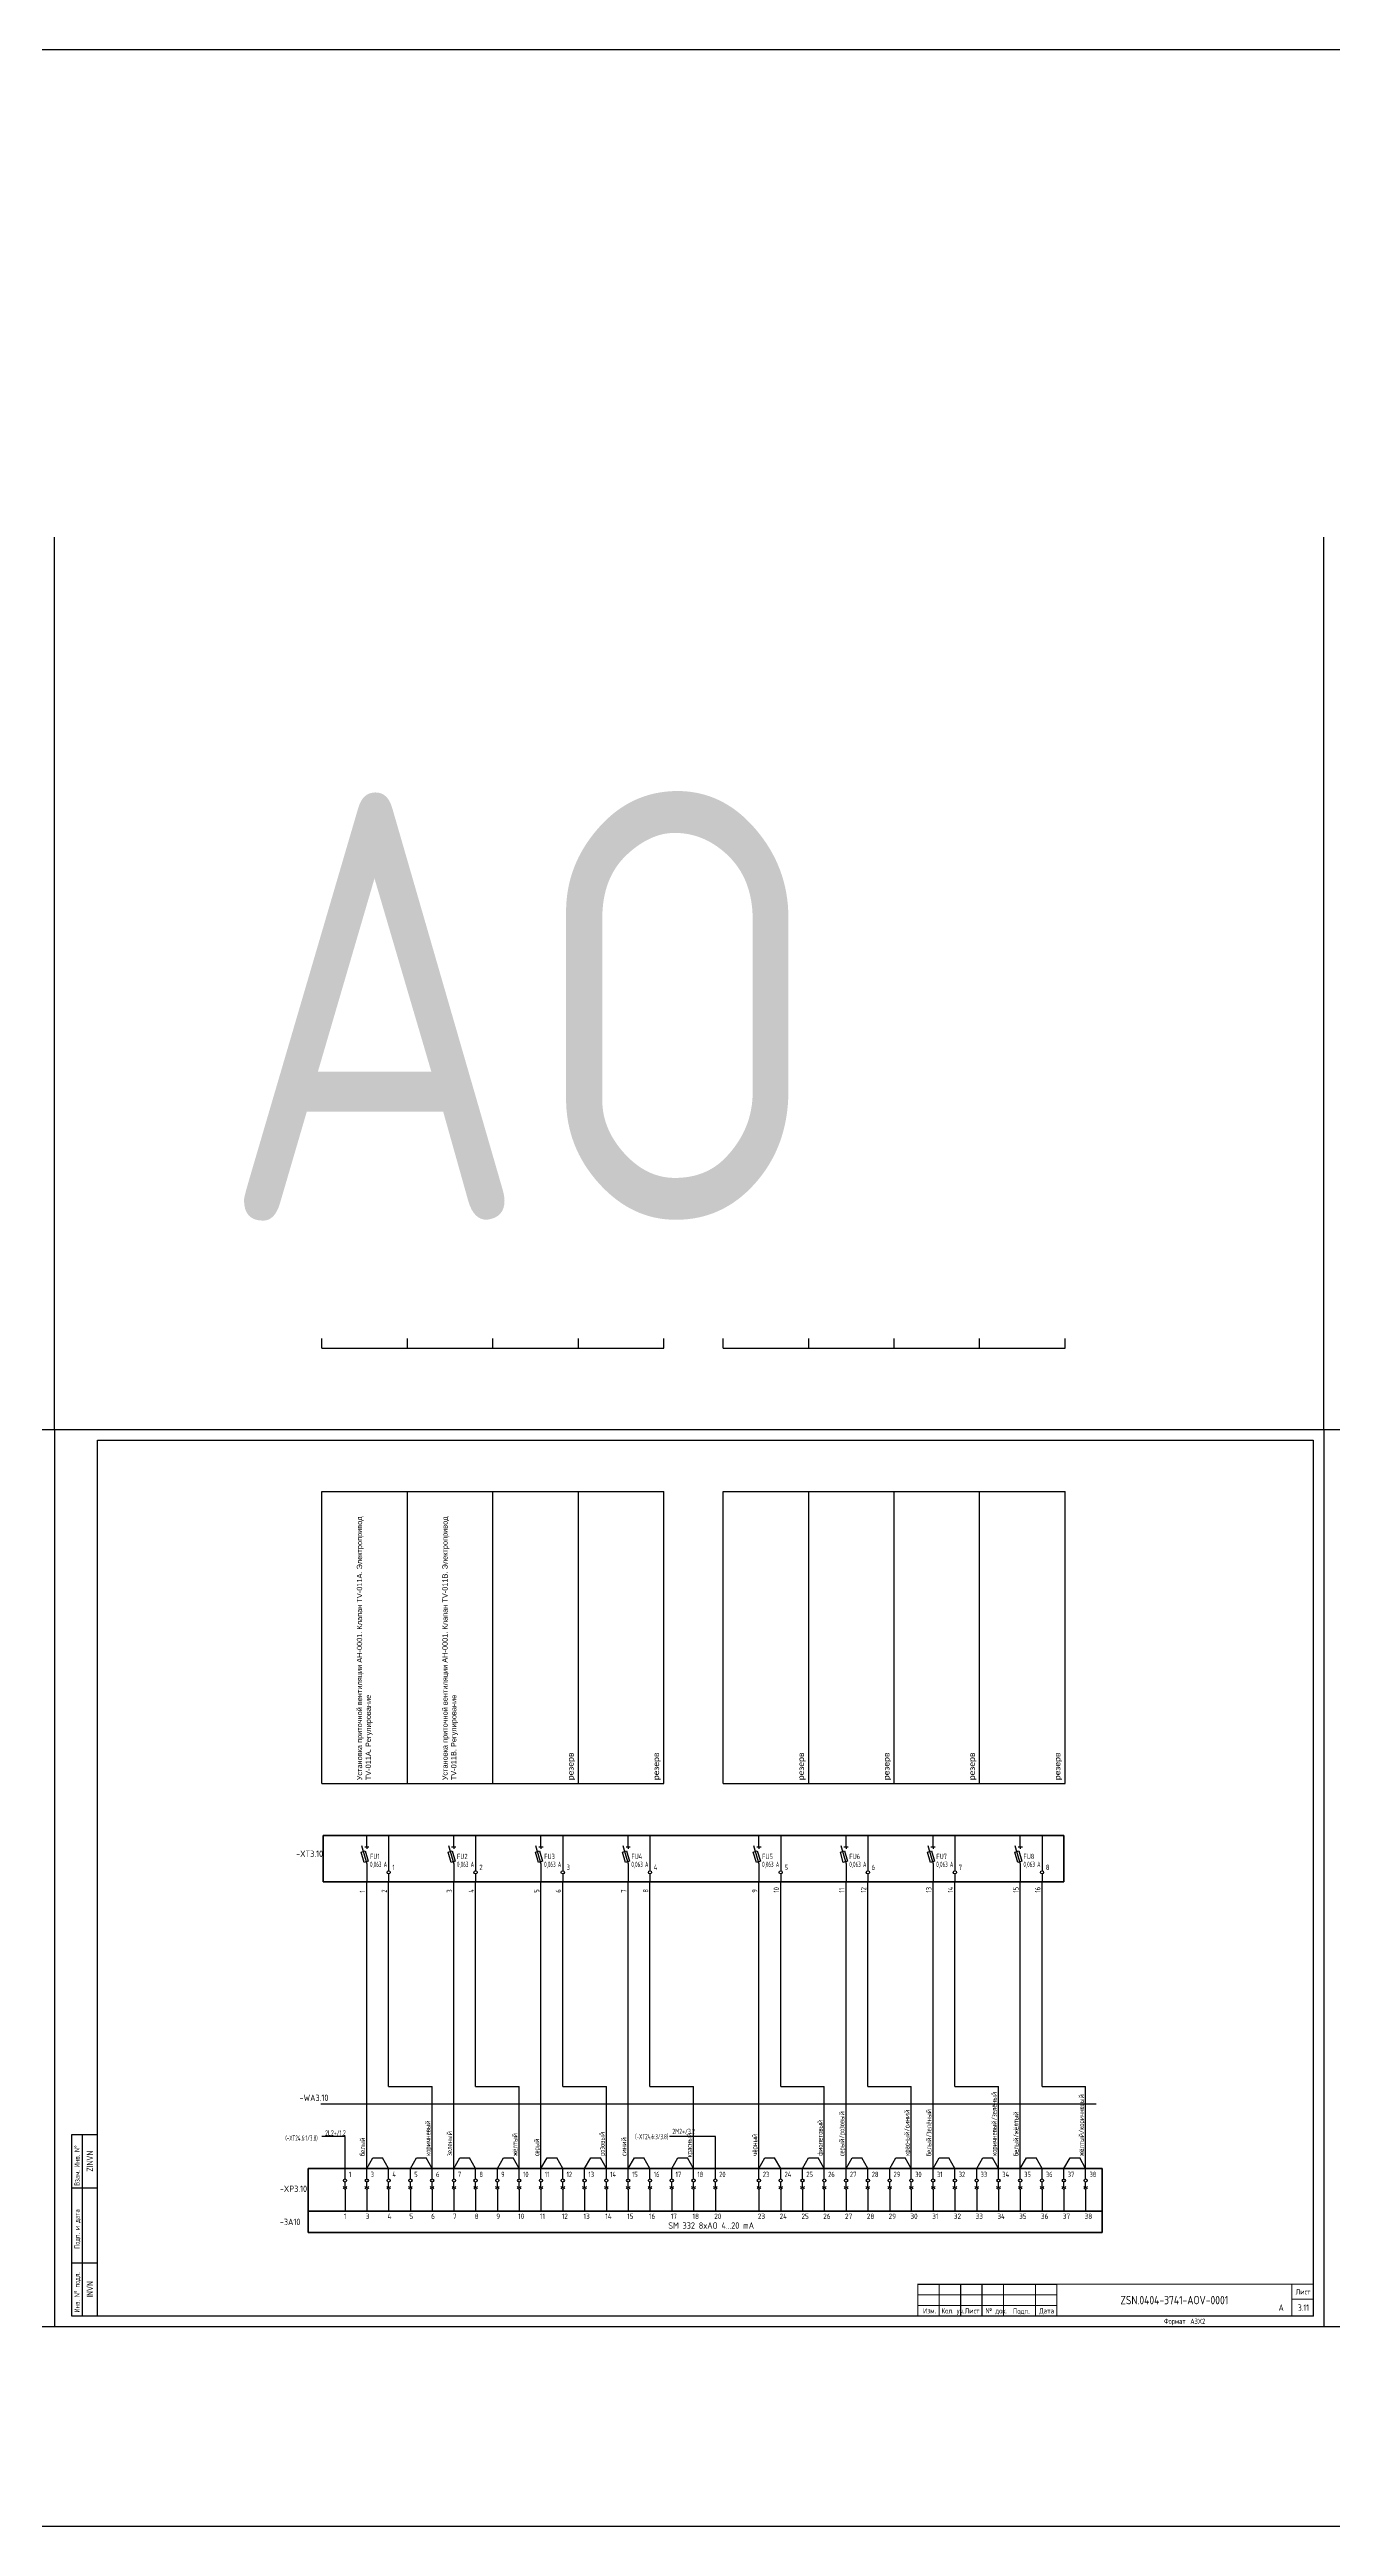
# Model space of a CAD drawing. Header units: millimetres. Extents: x 1235 to 19908, y 833 to 4314.
# Drawn here: x 7224 to 7824, y 1373 to 2532 of the extents above; entities that cross this region are included whole.
import ezdxf
from ezdxf.enums import TextEntityAlignment as Align

# ---------------------------------------------------------------- set-up
doc = ezdxf.new("R2010")
doc.units = ezdxf.units.MM
doc.layers.add('EPLAN108', color=5, linetype='Continuous', lineweight=30)
for name, color, linetype in [('КИА_МАРКИРОВКА', 2, 'Continuous'), ('КИА_НАКЛЕЙКИ', 1, 'Continuous'), ('КИА_РАМКИ-ШТАМПЫ', 7, 'Continuous'), ('ФОРМАТ', 7, 'Continuous')]:
    doc.layers.add(name, color=color, linetype=linetype)
doc.styles.add('GOST-A 3-1', font='', dxfattribs={"height": 3})
doc.styles.add('GOSTA-2.5-1', font='', dxfattribs={"width": 0.9, "height": 2.5})
doc.styles.add('ROMAND0-100', font='romand.shx')
doc.styles.add('ROMANS0-60', font='romans.shx', dxfattribs={"width": 0.6})
doc.styles.add('ROMANS0-70', font='romans.shx', dxfattribs={"width": 0.7})
doc.styles.get("Standard").update_dxf_attribs({"font": 'arial.ttf'})
doc.styles.get('GOST-A 3-1').set_extended_font_data('GOST type A')
doc.styles.get('GOSTA-2.5-1').set_extended_font_data('GOST Type AU')

# ---------------------------------------------------------------- blocks, each defined once
blk = doc.blocks.new('frm6')
at = {"layer": 'ФОРМАТ'}
blk.add_line((-185, 15), (-120, 15), dxfattribs=at)
at = {"layer": 'ФОРМАТ', "const_width": 0.5}
blk.add_lwpolyline([(-185, 15), (-185, 0), (0, 0), (0, 15)], close=True, dxfattribs=at)
for points in [[(-175, 15), (-175, 0)], [(-165, 15), (-165, 0)], [(-155, 15), (-155, 0)], [(-145, 15), (-145, 0)], [(-130, 15), (-130, 0)], [(-120, 15), (-120, 0)], [(-10, 15), (-10, 0)], [(-185, 10), (-120, 10)], [(-185, 5), (-120, 5)], [(-10, 8), (0, 8)]]:
    blk.add_lwpolyline(points, dxfattribs=at)
at = {"layer": 'ФОРМАТ', "style": 'GOSTA-2.5-1', "width": 0.95}
for s, p in [('Лист', (-8.2, 9.4)), ('Изм.', (-182.6, 0.5)), ('Кол. уч.', (-174, 0.5)), ('Лист', (-163.1, 0.5)), ('№ док.', (-153.4, 0.5)), ('Подп.', (-140.5, 0.4)), ('Дата', (-128.2, 0.5))]:
    blk.add_text(s, height=2.5, dxfattribs=at).set_placement(p, align=Align.BOTTOM_LEFT)
at = {"layer": 'ФОРМАТ', "flags": 8}
for tag, style, width, p in [('R2', 'ROMANS0-70', 0.7, (-184.4, 10)), ('QTY2', 'ROMANS0-70', 0.65, (-174.3, 10.3)), ('SH2', 'ROMANS0-70', 0.7, (-164.3, 10)), ('ND2', 'ROMANS0-60', 0.6, (-154.3, 10)), ('SIGN2', 'ROMANS0-70', 0.7, (-144.3, 10)), ('DATE2', 'ROMANS0-70', 0.43, (-129.4, 10)), ('R1', 'ROMANS0-70', 0.7, (-184.4, 5)), ('QTY1', 'ROMANS0-70', 0.65, (-174.3, 5.3)), ('SH1', 'ROMANS0-70', 0.7, (-164.3, 5)), ('ND1', 'ROMANS0-60', 0.6, (-154.3, 5)), ('SIGN1', 'ROMANS0-70', 0.7, (-144.3, 5)), ('DATE1', 'ROMANS0-70', 0.43, (-129.4, 5))]:
    blk.add_attdef(tag, text='', height=3, dxfattribs=dict(at, style=style, width=width)).set_placement(p, align=Align.BOTTOM_LEFT)
at = {"layer": 'ФОРМАТ', "style": 'ROMANS0-70', "width": 0.7, "flags": 8}
blk.add_attdef('SH', text='', height=3, dxfattribs=at).set_placement((-5.2, 3.8), align=Align.MIDDLE_CENTER)
blk = doc.blocks.new('*T52')
at = {"linetype": 'ByBlock', "lineweight": -2, "transparency": 16777216}
for p, q in [((0, 0), (0, 136.7)), ((0, 136.7), (80, 136.7)), ((40, 0), (40, 136.7)), ((80, 0), (80, 136.7)), ((0, 0), (160, 0)), ((187.8, 0), (347.8, 0))]:
    blk.add_line(p, q, dxfattribs=at)
at = {"color": 0, "linetype": 'ByBlock', "lineweight": -2, "transparency": 16777216}
for p, q in [((80, 136.7), (160, 136.7)), ((120, 0), (120, 136.7)), ((160, 0), (160, 136.7)), ((187.8, 0), (187.8, 136.7)), ((187.8, 136.7), (347.8, 136.7)), ((227.8, 0), (227.8, 136.7)), ((267.8, 0), (267.8, 136.7)), ((307.8, 0), (307.8, 136.7)), ((347.8, 0), (347.8, 136.7))]:
    blk.add_line(p, q, dxfattribs=at)
at = {"color": 0, "transparency": 16777216, "width": 133.705, "rotation": 90}
for s, insert, char_height, attachment_point in [('{\\fArial|b0|i0|c0;Установка приточной вентиляции AH-0001. Клапан TV-011A. Электропривод TV-011A. Регулирование ', (20, 1.5), 2.4694, 4), ('{\\fArial|b0|i0|c0;Установка приточной вентиляции AH-0001. Клапан TV-011B. Электропривод TV-011B. Регулирование ', (60, 1.5), 2.4694, 4), ('{\\fCalibri|b0|i0|c0;резерв', (118.5, 1.5), 2.822, 7), ('{\\fCalibri|b0|i0|c0;резерв', (158.5, 1.5), 2.822, 7), ('{\\fCalibri|b0|i0|c0;резерв', (226.3, 1.5), 2.822, 7), ('{\\fCalibri|b0|i0|c0;резерв', (266.3, 1.5), 2.822, 7), ('{\\fCalibri|b0|i0|c0;резерв', (306.3, 1.5), 2.822, 7), ('{\\fCalibri|b0|i0|c0;резерв', (346.3, 1.5), 2.822, 7)]:
    blk.add_mtext(s, dxfattribs=dict(at, insert=insert, char_height=char_height, attachment_point=attachment_point))
blk = doc.blocks.new('*T255')
at = {"color": 0, "linetype": 'ByBlock', "lineweight": -2, "transparency": 16777216}
for p, q in [((0, 0), (0, 136.705)), ((0, 136.705), (160, 136.705)), ((40, 0), (40, 136.705)), ((80, 0), (80, 136.705)), ((120, 0), (120, 136.705)), ((160, 0), (160, 136.705))]:
    blk.add_line(p, q, dxfattribs=at)
at = {"linetype": 'ByBlock', "lineweight": -2, "transparency": 16777216}
blk.add_line((0, 0), (160, 0), dxfattribs=at)
at = {"color": 0, "transparency": 16777216, "char_height": 2.82222, "width": 133.705, "attachment_point": 7, "rotation": 90}
for insert in [(38.5, 1.5), (78.5, 1.5), (118.5, 1.5), (158.5, 1.5)]:
    blk.add_mtext('{\\fCalibri|b0|i0|c0;резерв', dxfattribs=dict(at, insert=insert))

msp = doc.modelspace()

# ---------------------------------------------------------------- linework, layer by layer
at = {"color": 0}
for p, q in [((7226, 1886.4), (7226, 2303.9)), ((7820, 1886.4), (7820, 2303.9)), ((7372.1, 1691.1), (7372.1, 1696.3)), ((7382.3, 1696.3), (7382.3, 1679.8)), ((7412.8, 1691.1), (7412.8, 1696.3)), ((7423, 1696.3), (7423, 1679.8)), ((7453.6, 1691.1), (7453.6, 1696.3)), ((7463.8, 1696.3), (7463.8, 1679.8)), ((7494.4, 1691.1), (7494.4, 1696.3)), ((7504.6, 1696.3), (7504.6, 1679.8)), ((7555.6, 1691.1), (7555.6, 1696.3)), ((7565.8, 1696.3), (7565.8, 1679.8)), ((7596.4, 1691.1), (7596.4, 1696.3)), ((7606.6, 1696.3), (7606.6, 1679.8)), ((7637.1, 1691.1), (7637.1, 1696.3)), ((7647.3, 1696.3), (7647.3, 1679.8)), ((7677.9, 1691.1), (7677.9, 1696.3)), ((7688.1, 1696.3), (7688.1, 1679.8)), ((7369.4, 1688.5), (7371.3, 1689.1)), ((7370.8, 1683.7), (7369.4, 1688.5)), ((7369.6, 1691.6), (7372.1, 1683.1)), ((7372.8, 1684.3), (7370.8, 1683.7)), ((7371.1, 1691.1), (7373.1, 1691.1)), ((7371.3, 1689.1), (7372.8, 1684.3)), ((7372.1, 1691.1), (7372.1, 1690.1)), ((7372.1, 1683.1), (7372.1, 1674.7)), ((7410.2, 1688.5), (7412.1, 1689.1)), ((7411.6, 1683.7), (7410.2, 1688.5)), ((7410.4, 1691.6), (7412.9, 1683.1)), ((7413.5, 1684.3), (7411.6, 1683.7)), ((7411.8, 1691.1), (7413.8, 1691.1)), ((7412.1, 1689.1), (7413.5, 1684.3)), ((7412.8, 1691.1), (7412.8, 1690.1)), ((7412.9, 1683.1), (7412.9, 1674.7)), ((7451, 1688.5), (7452.9, 1689.1)), ((7452.4, 1683.7), (7451, 1688.5)), ((7451.1, 1691.6), (7453.6, 1683.1)), ((7454.3, 1684.3), (7452.4, 1683.7)), ((7452.6, 1691.1), (7454.6, 1691.1)), ((7452.9, 1689.1), (7454.3, 1684.3)), ((7453.6, 1691.1), (7453.6, 1690.1)), ((7453.6, 1683.1), (7453.6, 1674.7)), ((7491.8, 1688.5), (7493.7, 1689.1)), ((7493.2, 1683.7), (7491.8, 1688.5)), ((7491.9, 1691.6), (7494.4, 1683.1)), ((7495.1, 1684.3), (7493.2, 1683.7)), ((7493.4, 1691.1), (7495.4, 1691.1)), ((7493.7, 1689.1), (7495.1, 1684.3)), ((7494.4, 1691.1), (7494.4, 1690.1)), ((7494.4, 1683.1), (7494.4, 1674.7)), ((7552.9, 1688.5), (7554.8, 1689.1)), ((7554.4, 1683.7), (7552.9, 1688.5)), ((7553.1, 1691.6), (7555.6, 1683.1)), ((7556.3, 1684.3), (7554.4, 1683.7)), ((7554.6, 1691.1), (7556.6, 1691.1)), ((7554.8, 1689.1), (7556.3, 1684.3)), ((7555.6, 1691.1), (7555.6, 1690.1)), ((7555.6, 1683.1), (7555.6, 1674.7)), ((7593.7, 1688.5), (7595.6, 1689.1)), ((7595.1, 1683.7), (7593.7, 1688.5)), ((7593.9, 1691.6), (7596.4, 1683.1)), ((7597, 1684.3), (7595.1, 1683.7)), ((7595.4, 1691.1), (7597.4, 1691.1)), ((7595.6, 1689.1), (7597, 1684.3)), ((7596.4, 1691.1), (7596.4, 1690.1)), ((7596.4, 1683.1), (7596.4, 1674.7)), ((7634.5, 1688.5), (7636.4, 1689.1)), ((7635.9, 1683.7), (7634.5, 1688.5)), ((7634.6, 1691.6), (7637.1, 1683.1)), ((7637.8, 1684.3), (7635.9, 1683.7)), ((7636.1, 1691.1), (7638.1, 1691.1)), ((7636.4, 1689.1), (7637.8, 1684.3)), ((7637.1, 1691.1), (7637.1, 1690.1)), ((7637.1, 1683.1), (7637.1, 1674.7)), ((7675.3, 1688.5), (7677.2, 1689.1)), ((7676.7, 1683.7), (7675.3, 1688.5)), ((7675.4, 1691.6), (7677.9, 1683.1)), ((7678.6, 1684.3), (7676.7, 1683.7)), ((7676.9, 1691.1), (7678.9, 1691.1)), ((7677.2, 1689.1), (7678.6, 1684.3)), ((7677.9, 1691.1), (7677.9, 1690.1)), ((7677.9, 1683.1), (7677.9, 1674.7)), ((7372.1, 1540.5), (7372.1, 1674.7)), ((7382.3, 1678.3), (7382.3, 1674.7)), ((7382.3, 1578.8), (7382.3, 1674.7)), ((7412.9, 1540.5), (7412.9, 1674.7)), ((7423, 1678.3), (7423, 1674.7)), ((7423, 1578.8), (7423, 1674.7)), ((7453.6, 1540.5), (7453.6, 1674.7)), ((7463.8, 1678.3), (7463.8, 1674.7)), ((7463.8, 1578.8), (7463.8, 1674.7)), ((7494.4, 1540.5), (7494.4, 1674.7)), ((7504.6, 1678.3), (7504.6, 1674.7)), ((7504.6, 1578.8), (7504.6, 1674.7)), ((7555.6, 1540.5), (7555.6, 1674.7)), ((7565.8, 1678.3), (7565.8, 1674.7)), ((7565.8, 1578.8), (7565.8, 1674.7)), ((7596.4, 1540.5), (7596.4, 1674.7)), ((7606.6, 1678.3), (7606.6, 1674.7)), ((7606.6, 1578.8), (7606.6, 1674.7)), ((7637.1, 1540.5), (7637.1, 1674.7)), ((7647.3, 1678.3), (7647.3, 1674.7)), ((7647.3, 1578.8), (7647.3, 1674.7)), ((7677.9, 1540.5), (7677.9, 1674.7)), ((7688.1, 1678.3), (7688.1, 1674.7)), ((7688.1, 1578.8), (7688.1, 1674.7)), ((7382.3, 1578.8), (7402.7, 1578.8)), ((7402.7, 1540.5), (7402.7, 1578.8)), ((7423, 1578.8), (7443.4, 1578.8)), ((7443.4, 1540.5), (7443.4, 1578.8)), ((7463.8, 1578.8), (7484.2, 1578.8)), ((7484.2, 1540.5), (7484.2, 1578.8)), ((7504.6, 1578.8), (7525, 1578.8)), ((7525, 1540.5), (7525, 1578.8)), ((7565.8, 1578.8), (7586.2, 1578.8)), ((7586.2, 1540.5), (7586.2, 1578.8)), ((7606.6, 1578.8), (7626.9, 1578.8)), ((7626.9, 1540.5), (7626.9, 1578.8)), ((7647.3, 1578.8), (7667.7, 1578.8)), ((7667.7, 1540.5), (7667.7, 1578.8)), ((7688.1, 1578.8), (7708.5, 1578.8)), ((7708.5, 1540.5), (7708.5, 1578.8)), ((7350.6, 1570.8), (7713.4, 1570.8))]:
    msp.add_line(p, q, dxfattribs=at)
at = {"color": 1}
for p, q in [((7351.1, 1924.4), (7351.1, 1929)), ((7351.1, 1924.4), (7391.1, 1924.4)), ((7391.1, 1924.4), (7391.1, 1929)), ((7391.1, 1924.4), (7431.1, 1924.4)), ((7431.1, 1924.4), (7431.1, 1929)), ((7431.1, 1924.4), (7471.1, 1924.4)), ((7471.1, 1924.4), (7471.1, 1929)), ((7471.1, 1924.4), (7511.1, 1924.4)), ((7511.1, 1924.4), (7511.1, 1929)), ((7538.9, 1924.4), (7538.9, 1929)), ((7538.9, 1924.4), (7578.9, 1924.4)), ((7578.9, 1924.4), (7578.9, 1929)), ((7578.9, 1924.4), (7618.9, 1924.4)), ((7618.9, 1924.4), (7618.9, 1929)), ((7618.9, 1924.4), (7658.9, 1924.4)), ((7658.9, 1924.4), (7658.9, 1929)), ((7658.9, 1924.4), (7698.9, 1924.4)), ((7698.9, 1924.4), (7698.9, 1929)), ((7361.9, 1555.5), (7351.1, 1555.5)), ((7361.9, 1540.5), (7361.9, 1555.5))]:
    msp.add_line(p, q, dxfattribs=at)
for p, q in [((6632, 1886.4), (7226, 1886.4)), ((7226, 1886.4), (7226, 1466.4)), ((7226, 1886.4), (7820, 1886.4)), ((7246, 1881.4), (7815, 1881.4)), ((7246, 1471.4), (7246, 1881.4)), ((7815, 1881.4), (7815, 1471.4)), ((7820, 1886.4), (7820, 1466.4)), ((7820, 1886.4), (8414, 1886.4)), ((7234, 1471.4), (7234, 1556.4)), ((7234, 1556.4), (7246, 1556.4)), ((7239, 1471.4), (7239, 1556.4)), ((7372.1, 1540.5), (7374.9, 1545.5)), ((7374.9, 1545.5), (7379.4, 1545.5)), ((7382.3, 1540.5), (7379.4, 1545.5)), ((7392.5, 1540.5), (7395.3, 1545.5)), ((7395.3, 1545.5), (7399.8, 1545.5)), ((7402.7, 1540.5), (7399.8, 1545.5)), ((7412.9, 1540.5), (7415.7, 1545.5)), ((7415.7, 1545.5), (7420.2, 1545.5)), ((7423, 1540.5), (7420.2, 1545.5)), ((7433.2, 1540.5), (7436.1, 1545.5)), ((7436.1, 1545.5), (7440.6, 1545.5)), ((7443.4, 1540.5), (7440.6, 1545.5)), ((7453.6, 1540.5), (7456.5, 1545.5)), ((7456.5, 1545.5), (7461, 1545.5)), ((7463.8, 1540.5), (7461, 1545.5)), ((7474, 1540.5), (7476.9, 1545.5)), ((7476.9, 1545.5), (7481.4, 1545.5)), ((7484.2, 1540.5), (7481.4, 1545.5)), ((7494.4, 1540.5), (7497.3, 1545.5)), ((7497.3, 1545.5), (7501.8, 1545.5)), ((7504.6, 1540.5), (7501.8, 1545.5)), ((7514.8, 1540.5), (7517.6, 1545.5)), ((7517.6, 1545.5), (7522.2, 1545.5)), ((7525, 1540.5), (7522.2, 1545.5)), ((7555.6, 1540.5), (7558.4, 1545.5)), ((7558.4, 1545.5), (7562.9, 1545.5)), ((7565.8, 1540.5), (7562.9, 1545.5)), ((7576, 1540.5), (7578.8, 1545.5)), ((7578.8, 1545.5), (7583.3, 1545.5)), ((7586.2, 1540.5), (7583.3, 1545.5)), ((7596.4, 1540.5), (7599.2, 1545.5)), ((7599.2, 1545.5), (7603.7, 1545.5)), ((7606.6, 1540.5), (7603.7, 1545.5)), ((7616.8, 1540.5), (7619.6, 1545.5)), ((7619.6, 1545.5), (7624.1, 1545.5)), ((7626.9, 1540.5), (7624.1, 1545.5)), ((7637.1, 1540.5), (7640, 1545.5)), ((7640, 1545.5), (7644.5, 1545.5)), ((7647.3, 1540.5), (7644.5, 1545.5)), ((7657.5, 1540.5), (7660.4, 1545.5)), ((7660.4, 1545.5), (7664.9, 1545.5)), ((7667.7, 1540.5), (7664.9, 1545.5)), ((7677.9, 1540.5), (7680.8, 1545.5)), ((7680.8, 1545.5), (7685.3, 1545.5)), ((7688.1, 1540.5), (7685.3, 1545.5)), ((7698.3, 1540.5), (7701.2, 1545.5)), ((7701.2, 1545.5), (7705.7, 1545.5)), ((7708.5, 1540.5), (7705.7, 1545.5)), ((7234, 1531.4), (7246, 1531.4)), ((7361.9, 1535.7), (7361.9, 1540.5)), ((7361.9, 1531.4), (7361.9, 1534.2)), ((7361.9, 1530.6), (7361.9, 1520.5)), ((7372.1, 1535.7), (7372.1, 1540.5)), ((7372.1, 1531.4), (7372.1, 1534.2)), ((7372.1, 1530.6), (7372.1, 1520.5)), ((7382.3, 1535.7), (7382.3, 1540.5)), ((7382.3, 1531.4), (7382.3, 1534.2)), ((7382.3, 1530.6), (7382.3, 1520.5)), ((7392.5, 1535.7), (7392.5, 1540.5)), ((7392.5, 1531.4), (7392.5, 1534.2)), ((7392.5, 1530.6), (7392.5, 1520.5)), ((7402.7, 1535.7), (7402.7, 1540.5)), ((7402.7, 1531.4), (7402.7, 1534.2)), ((7402.7, 1530.6), (7402.7, 1520.5)), ((7412.9, 1535.7), (7412.9, 1540.5)), ((7412.9, 1531.4), (7412.9, 1534.2)), ((7412.9, 1530.6), (7412.9, 1520.5)), ((7423, 1535.7), (7423, 1540.5)), ((7423, 1531.4), (7423, 1534.2)), ((7423, 1530.6), (7423, 1520.5)), ((7433.2, 1535.7), (7433.2, 1540.5)), ((7433.2, 1531.4), (7433.2, 1534.2)), ((7433.2, 1530.6), (7433.2, 1520.5)), ((7443.4, 1535.7), (7443.4, 1540.5)), ((7443.4, 1531.4), (7443.4, 1534.2)), ((7443.4, 1530.6), (7443.4, 1520.5)), ((7453.6, 1535.7), (7453.6, 1540.5)), ((7453.6, 1531.4), (7453.6, 1534.2)), ((7453.6, 1530.6), (7453.6, 1520.5)), ((7463.8, 1535.7), (7463.8, 1540.5)), ((7463.8, 1531.4), (7463.8, 1534.2)), ((7463.8, 1530.6), (7463.8, 1520.5)), ((7474, 1535.7), (7474, 1540.5)), ((7474, 1531.4), (7474, 1534.2)), ((7474, 1530.6), (7474, 1520.5)), ((7484.2, 1535.7), (7484.2, 1540.5)), ((7484.2, 1531.4), (7484.2, 1534.2)), ((7484.2, 1530.6), (7484.2, 1520.5)), ((7494.4, 1535.7), (7494.4, 1540.5)), ((7494.4, 1531.4), (7494.4, 1534.2)), ((7494.4, 1530.6), (7494.4, 1520.5)), ((7504.6, 1535.7), (7504.6, 1540.5)), ((7504.6, 1531.4), (7504.6, 1534.2)), ((7504.6, 1530.6), (7504.6, 1520.5)), ((7514.8, 1535.7), (7514.8, 1540.5)), ((7514.8, 1531.4), (7514.8, 1534.2)), ((7514.8, 1530.6), (7514.8, 1520.5)), ((7525, 1535.7), (7525, 1540.5)), ((7525, 1531.4), (7525, 1534.2)), ((7525, 1530.6), (7525, 1520.5)), ((7535.2, 1535.7), (7535.2, 1540.5)), ((7535.2, 1531.4), (7535.2, 1534.2)), ((7535.2, 1530.6), (7535.2, 1520.5)), ((7555.6, 1535.7), (7555.6, 1540.5)), ((7555.6, 1531.4), (7555.6, 1534.2)), ((7555.6, 1530.6), (7555.6, 1520.5)), ((7565.8, 1535.7), (7565.8, 1540.5)), ((7565.8, 1531.4), (7565.8, 1534.2)), ((7565.8, 1530.6), (7565.8, 1520.5)), ((7576, 1535.7), (7576, 1540.5)), ((7576, 1531.4), (7576, 1534.2)), ((7576, 1530.6), (7576, 1520.5)), ((7586.2, 1535.7), (7586.2, 1540.5)), ((7586.2, 1531.4), (7586.2, 1534.2)), ((7586.2, 1530.6), (7586.2, 1520.5)), ((7596.4, 1535.7), (7596.4, 1540.5)), ((7596.4, 1531.4), (7596.4, 1534.2)), ((7596.4, 1530.6), (7596.4, 1520.5)), ((7606.6, 1535.7), (7606.6, 1540.5)), ((7606.6, 1531.4), (7606.6, 1534.2)), ((7606.6, 1530.6), (7606.6, 1520.5)), ((7616.8, 1535.7), (7616.8, 1540.5)), ((7616.8, 1531.4), (7616.8, 1534.2)), ((7616.8, 1530.6), (7616.8, 1520.5)), ((7626.9, 1535.7), (7626.9, 1540.5)), ((7626.9, 1531.4), (7626.9, 1534.2)), ((7626.9, 1530.6), (7626.9, 1520.5)), ((7637.1, 1535.7), (7637.1, 1540.5)), ((7637.1, 1531.4), (7637.1, 1534.2)), ((7637.1, 1530.6), (7637.1, 1520.5)), ((7647.3, 1535.7), (7647.3, 1540.5)), ((7647.3, 1531.4), (7647.3, 1534.2)), ((7647.3, 1530.6), (7647.3, 1520.5)), ((7657.5, 1535.7), (7657.5, 1540.5)), ((7657.5, 1531.4), (7657.5, 1534.2)), ((7657.5, 1530.6), (7657.5, 1520.5)), ((7667.7, 1535.7), (7667.7, 1540.5)), ((7667.7, 1531.4), (7667.7, 1534.2)), ((7667.7, 1530.6), (7667.7, 1520.5)), ((7677.9, 1535.7), (7677.9, 1540.5)), ((7677.9, 1531.4), (7677.9, 1534.2)), ((7677.9, 1530.6), (7677.9, 1520.5)), ((7688.1, 1535.7), (7688.1, 1540.5)), ((7688.1, 1531.4), (7688.1, 1534.2)), ((7688.1, 1530.6), (7688.1, 1520.5)), ((7698.3, 1535.7), (7698.3, 1540.5)), ((7698.3, 1531.4), (7698.3, 1534.2)), ((7698.3, 1530.6), (7698.3, 1520.5)), ((7708.5, 1535.7), (7708.5, 1540.5)), ((7708.5, 1531.4), (7708.5, 1534.2)), ((7708.5, 1530.6), (7708.5, 1520.5)), ((7234, 1496.4), (7246, 1496.4)), ((7239, 1496.4), (7246, 1496.4)), ((7226, 1466.4), (6632, 1466.4)), ((7820, 1466.4), (7226, 1466.4)), ((7246, 1471.4), (7234, 1471.4)), ((7815, 1471.4), (7246, 1471.4)), ((8414, 1466.4), (7820, 1466.4))]:
    msp.add_line(p, q)
at = {"color": 0, "lineweight": 40}
for p, q in [((7351.7, 1696.3), (7698.3, 1696.3)), ((7351.7, 1674.7), (7351.7, 1696.3)), ((7698.3, 1696.3), (7698.3, 1674.7)), ((7698.3, 1674.7), (7351.7, 1674.7))]:
    msp.add_line(p, q, dxfattribs=at)
at = {"color": 4}
for p, q in [((7535.2, 1555.5), (7513.7, 1555.5)), ((7535.2, 1540.5), (7535.2, 1555.5))]:
    msp.add_line(p, q, dxfattribs=at)
at = {"lineweight": 40}
for p, q in [((7344.7, 1540.5), (7716.3, 1540.5)), ((7344.7, 1510.5), (7344.7, 1540.5)), ((7716.3, 1540.5), (7716.3, 1510.5)), ((7344.7, 1520.5), (7716.3, 1520.5)), ((7716.3, 1510.5), (7344.7, 1510.5))]:
    msp.add_line(p, q, dxfattribs=at)
at = {"lineweight": 18}
for p, q in [((7361.9, 1531.4), (7361, 1532.1)), ((7361.9, 1530.6), (7361, 1531.4)), ((7361.9, 1531.4), (7362.8, 1532.1)), ((7361.9, 1530.6), (7362.8, 1531.4)), ((7372.1, 1531.4), (7371.2, 1532.1)), ((7372.1, 1530.6), (7371.2, 1531.4)), ((7372.1, 1531.4), (7373, 1532.1)), ((7372.1, 1530.6), (7373, 1531.4)), ((7382.3, 1531.4), (7381.4, 1532.1)), ((7382.3, 1530.6), (7381.4, 1531.4)), ((7382.3, 1531.4), (7383.2, 1532.1)), ((7382.3, 1530.6), (7383.2, 1531.4)), ((7392.5, 1531.4), (7391.6, 1532.1)), ((7392.5, 1530.6), (7391.6, 1531.4)), ((7392.5, 1531.4), (7393.4, 1532.1)), ((7392.5, 1530.6), (7393.4, 1531.4)), ((7402.7, 1531.4), (7401.8, 1532.1)), ((7402.7, 1530.6), (7401.8, 1531.4)), ((7402.7, 1531.4), (7403.5, 1532.1)), ((7402.7, 1530.6), (7403.5, 1531.4)), ((7412.9, 1531.4), (7412, 1532.1)), ((7412.9, 1530.6), (7412, 1531.4)), ((7412.9, 1531.4), (7413.7, 1532.1)), ((7412.9, 1530.6), (7413.7, 1531.4)), ((7423, 1531.4), (7422.2, 1532.1)), ((7423, 1530.6), (7422.2, 1531.4)), ((7423, 1531.4), (7423.9, 1532.1)), ((7423, 1530.6), (7423.9, 1531.4)), ((7433.2, 1531.4), (7432.4, 1532.1)), ((7433.2, 1530.6), (7432.4, 1531.4)), ((7433.2, 1531.4), (7434.1, 1532.1)), ((7433.2, 1530.6), (7434.1, 1531.4)), ((7443.4, 1531.4), (7442.5, 1532.1)), ((7443.4, 1530.6), (7442.5, 1531.4)), ((7443.4, 1531.4), (7444.3, 1532.1)), ((7443.4, 1530.6), (7444.3, 1531.4)), ((7453.6, 1531.4), (7452.7, 1532.1)), ((7453.6, 1530.6), (7452.7, 1531.4)), ((7453.6, 1531.4), (7454.5, 1532.1)), ((7453.6, 1530.6), (7454.5, 1531.4)), ((7463.8, 1531.4), (7462.9, 1532.1)), ((7463.8, 1530.6), (7462.9, 1531.4)), ((7463.8, 1531.4), (7464.7, 1532.1)), ((7463.8, 1530.6), (7464.7, 1531.4)), ((7474, 1531.4), (7473.1, 1532.1)), ((7474, 1530.6), (7473.1, 1531.4)), ((7474, 1531.4), (7474.9, 1532.1)), ((7474, 1530.6), (7474.9, 1531.4)), ((7484.2, 1531.4), (7483.3, 1532.1)), ((7484.2, 1530.6), (7483.3, 1531.4)), ((7484.2, 1531.4), (7485.1, 1532.1)), ((7484.2, 1530.6), (7485.1, 1531.4)), ((7494.4, 1531.4), (7493.5, 1532.1)), ((7494.4, 1530.6), (7493.5, 1531.4)), ((7494.4, 1531.4), (7495.3, 1532.1)), ((7494.4, 1530.6), (7495.3, 1531.4)), ((7504.6, 1531.4), (7503.7, 1532.1)), ((7504.6, 1530.6), (7503.7, 1531.4)), ((7504.6, 1531.4), (7505.5, 1532.1)), ((7504.6, 1530.6), (7505.5, 1531.4)), ((7514.8, 1531.4), (7513.9, 1532.1)), ((7514.8, 1530.6), (7513.9, 1531.4)), ((7514.8, 1531.4), (7515.7, 1532.1)), ((7514.8, 1530.6), (7515.7, 1531.4)), ((7525, 1531.4), (7524.1, 1532.1)), ((7525, 1530.6), (7524.1, 1531.4)), ((7525, 1531.4), (7525.9, 1532.1)), ((7525, 1530.6), (7525.9, 1531.4)), ((7535.2, 1531.4), (7534.3, 1532.1)), ((7535.2, 1530.6), (7534.3, 1531.4)), ((7535.2, 1531.4), (7536.1, 1532.1)), ((7535.2, 1530.6), (7536.1, 1531.4)), ((7555.6, 1531.4), (7554.7, 1532.1)), ((7555.6, 1530.6), (7554.7, 1531.4)), ((7555.6, 1531.4), (7556.5, 1532.1)), ((7555.6, 1530.6), (7556.5, 1531.4)), ((7565.8, 1531.4), (7564.9, 1532.1)), ((7565.8, 1530.6), (7564.9, 1531.4)), ((7565.8, 1531.4), (7566.7, 1532.1)), ((7565.8, 1530.6), (7566.7, 1531.4)), ((7576, 1531.4), (7575.1, 1532.1)), ((7576, 1530.6), (7575.1, 1531.4)), ((7576, 1531.4), (7576.9, 1532.1)), ((7576, 1530.6), (7576.9, 1531.4)), ((7586.2, 1531.4), (7585.3, 1532.1)), ((7586.2, 1530.6), (7585.3, 1531.4)), ((7586.2, 1531.4), (7587.1, 1532.1)), ((7586.2, 1530.6), (7587.1, 1531.4)), ((7596.4, 1531.4), (7595.5, 1532.1)), ((7596.4, 1530.6), (7595.5, 1531.4)), ((7596.4, 1531.4), (7597.3, 1532.1)), ((7596.4, 1530.6), (7597.3, 1531.4)), ((7606.6, 1531.4), (7605.7, 1532.1)), ((7606.6, 1530.6), (7605.7, 1531.4)), ((7606.6, 1531.4), (7607.4, 1532.1)), ((7606.6, 1530.6), (7607.4, 1531.4)), ((7616.8, 1531.4), (7615.9, 1532.1)), ((7616.8, 1530.6), (7615.9, 1531.4)), ((7616.8, 1531.4), (7617.6, 1532.1)), ((7616.8, 1530.6), (7617.6, 1531.4)), ((7626.9, 1531.4), (7626.1, 1532.1)), ((7626.9, 1530.6), (7626.1, 1531.4)), ((7626.9, 1531.4), (7627.8, 1532.1)), ((7626.9, 1530.6), (7627.8, 1531.4)), ((7637.1, 1531.4), (7636.3, 1532.1)), ((7637.1, 1530.6), (7636.3, 1531.4)), ((7637.1, 1531.4), (7638, 1532.1)), ((7637.1, 1530.6), (7638, 1531.4)), ((7647.3, 1531.4), (7646.4, 1532.1)), ((7647.3, 1530.6), (7646.4, 1531.4)), ((7647.3, 1531.4), (7648.2, 1532.1)), ((7647.3, 1530.6), (7648.2, 1531.4)), ((7657.5, 1531.4), (7656.6, 1532.1)), ((7657.5, 1530.6), (7656.6, 1531.4)), ((7657.5, 1531.4), (7658.4, 1532.1)), ((7657.5, 1530.6), (7658.4, 1531.4)), ((7667.7, 1531.4), (7666.8, 1532.1)), ((7667.7, 1530.6), (7666.8, 1531.4)), ((7667.7, 1531.4), (7668.6, 1532.1)), ((7667.7, 1530.6), (7668.6, 1531.4)), ((7677.9, 1531.4), (7677, 1532.1)), ((7677.9, 1530.6), (7677, 1531.4)), ((7677.9, 1531.4), (7678.8, 1532.1)), ((7677.9, 1530.6), (7678.8, 1531.4)), ((7688.1, 1531.4), (7687.2, 1532.1)), ((7688.1, 1530.6), (7687.2, 1531.4)), ((7688.1, 1531.4), (7689, 1532.1)), ((7688.1, 1530.6), (7689, 1531.4)), ((7698.3, 1531.4), (7697.4, 1532.1)), ((7698.3, 1530.6), (7697.4, 1531.4)), ((7698.3, 1531.4), (7699.2, 1532.1)), ((7698.3, 1530.6), (7699.2, 1531.4)), ((7708.5, 1531.4), (7707.6, 1532.1)), ((7708.5, 1530.6), (7707.6, 1531.4)), ((7708.5, 1531.4), (7709.4, 1532.1)), ((7708.5, 1530.6), (7709.4, 1531.4))]:
    msp.add_line(p, q, dxfattribs=at)
at = {"color": 0}
for centre in [(7382.3, 1679.1), (7423, 1679.1), (7463.8, 1679.1), (7504.6, 1679.1), (7565.8, 1679.1), (7606.6, 1679.1), (7647.3, 1679.1), (7688.1, 1679.1)]:
    msp.add_circle(centre, 0.75, dxfattribs=at)
for centre in [(7361.9, 1534.9), (7372.1, 1534.9), (7382.3, 1534.9), (7392.5, 1534.9), (7402.7, 1534.9), (7412.9, 1534.9), (7423, 1534.9), (7433.2, 1534.9), (7443.4, 1534.9), (7453.6, 1534.9), (7463.8, 1534.9), (7474, 1534.9), (7484.2, 1534.9), (7494.4, 1534.9), (7504.6, 1534.9), (7514.8, 1534.9), (7525, 1534.9), (7535.2, 1534.9), (7555.6, 1534.9), (7565.8, 1534.9), (7576, 1534.9), (7586.2, 1534.9), (7596.4, 1534.9), (7606.6, 1534.9), (7616.8, 1534.9), (7626.9, 1534.9), (7637.1, 1534.9), (7647.3, 1534.9), (7657.5, 1534.9), (7667.7, 1534.9), (7677.9, 1534.9), (7688.1, 1534.9), (7698.3, 1534.9), (7708.5, 1534.9)]:
    msp.add_circle(centre, 0.75)
at = {"layer": 'EPLAN108', "color": 2}
msp.add_lwpolyline([(1235.4, 2532.2), (19799.5, 2532.2), (19799.5, 1373), (1235.4, 1373)], close=True, dxfattribs=at)

# ---------------------------------------------------------------- block references
for name, p in [('*T52', (7351.1, 1720.7)), ('*T255', (7538.9, 1720.7))]:
    msp.add_blockref(name, p)
at = {"layer": 'КИА_РАМКИ-ШТАМПЫ'}
ref = msp.add_blockref('frm6', (7815, 1471.4), dxfattribs=at)
ref.add_attrib('TITLE', 'ZSN.0404-3741-AOV-0001', dxfattribs={"layer": '0', "height": 3.9, "style": 'ROMAND0-100', "width": 0.8, "flags": 8}).set_placement((7750, 1478.9), align=Align.MIDDLE_CENTER)
ref.add_attrib('SH', '3.11', dxfattribs={"layer": '0', "height": 3, "style": 'ROMANS0-70', "width": 0.7, "flags": 8}).set_placement((7810.4, 1475.4), align=Align.MIDDLE_CENTER)
ref.add_attrib('REV', 'А', dxfattribs={"layer": '0', "height": 3, "style": 'ROMANS0-70', "width": 0.7, "flags": 8}).set_placement((7800, 1475.4), align=Align.MIDDLE_CENTER)

# ---------------------------------------------------------------- texts
for s, height, style, p in [('AO', 200, 'GOST-A 3-1', (7303.1, 1984.5)), ('-XP3.10', 3, 'GOST-A 3-1', (7331.4, 1529.5)), ('1', 2.5, 'GOSTA-2.5-1', (7361.4, 1516.9)), ('3', 2.5, 'GOSTA-2.5-1', (7371.6, 1516.9)), ('4', 2.5, 'GOSTA-2.5-1', (7381.8, 1516.9)), ('5', 2.5, 'GOSTA-2.5-1', (7392, 1516.9)), ('6', 2.5, 'GOSTA-2.5-1', (7402.2, 1516.9)), ('7', 2.5, 'GOSTA-2.5-1', (7412.4, 1516.9)), ('8', 2.5, 'GOSTA-2.5-1', (7422.6, 1516.9)), ('9', 2.5, 'GOSTA-2.5-1', (7432.7, 1516.9)), ('10', 2.5, 'GOSTA-2.5-1', (7442.9, 1516.9)), ('11', 2.5, 'GOSTA-2.5-1', (7453.1, 1516.9)), ('12', 2.5, 'GOSTA-2.5-1', (7463.3, 1516.9)), ('13', 2.5, 'GOSTA-2.5-1', (7473.5, 1516.9)), ('14', 2.5, 'GOSTA-2.5-1', (7483.7, 1516.9)), ('15', 2.5, 'GOSTA-2.5-1', (7493.9, 1516.9)), ('16', 2.5, 'GOSTA-2.5-1', (7504.1, 1516.9)), ('17', 2.5, 'GOSTA-2.5-1', (7514.3, 1516.9)), ('18', 2.5, 'GOSTA-2.5-1', (7524.5, 1516.9)), ('20', 2.5, 'GOSTA-2.5-1', (7534.7, 1516.9)), ('23', 2.5, 'GOSTA-2.5-1', (7555.1, 1516.9)), ('24', 2.5, 'GOSTA-2.5-1', (7565.3, 1516.9)), ('25', 2.5, 'GOSTA-2.5-1', (7575.5, 1516.9)), ('26', 2.5, 'GOSTA-2.5-1', (7585.7, 1516.9)), ('27', 2.5, 'GOSTA-2.5-1', (7595.9, 1516.9)), ('28', 2.5, 'GOSTA-2.5-1', (7606.1, 1516.9)), ('29', 2.5, 'GOSTA-2.5-1', (7616.3, 1516.9)), ('30', 2.5, 'GOSTA-2.5-1', (7626.5, 1516.9)), ('31', 2.5, 'GOSTA-2.5-1', (7636.7, 1516.9)), ('32', 2.5, 'GOSTA-2.5-1', (7646.8, 1516.9)), ('33', 2.5, 'GOSTA-2.5-1', (7657, 1516.9)), ('34', 2.5, 'GOSTA-2.5-1', (7667.2, 1516.9)), ('35', 2.5, 'GOSTA-2.5-1', (7677.4, 1516.9)), ('36', 2.5, 'GOSTA-2.5-1', (7687.6, 1516.9)), ('37', 2.5, 'GOSTA-2.5-1', (7697.8, 1516.9)), ('38', 2.5, 'GOSTA-2.5-1', (7708, 1516.9)), ('SM 332 8xAO 4...20 mA', 3, 'GOST-A 3-1', (7513.2, 1512.3))]:
    msp.add_text(s, height=height, dxfattribs=dict(style=style)).set_placement(p)
for s, style, width, p in [('0,063 A', 'GOSTA-2.5-1', 0.7, (7373.6, 1681.6)), ('FU1', 'GOSTA-2.5-1', 0.9, (7373.6, 1685.3)), ('1', 'GOSTA-2.5-1', 0.9, (7384.1, 1680.2)), ('0,063 A', 'GOSTA-2.5-1', 0.7, (7414.3, 1681.6)), ('FU2', 'GOSTA-2.5-1', 0.9, (7414.3, 1685.3)), ('2', 'GOSTA-2.5-1', 0.9, (7424.8, 1680.2)), ('0,063 A', 'GOSTA-2.5-1', 0.7, (7455.1, 1681.6)), ('FU3', 'GOSTA-2.5-1', 0.9, (7455.1, 1685.3)), ('3', 'GOSTA-2.5-1', 0.9, (7465.6, 1680.2)), ('0,063 A', 'GOSTA-2.5-1', 0.7, (7495.9, 1681.6)), ('FU4', 'GOSTA-2.5-1', 0.9, (7495.9, 1685.3)), ('4', 'GOSTA-2.5-1', 0.9, (7506.4, 1680.2)), ('0,063 A', 'GOSTA-2.5-1', 0.7, (7557.1, 1681.6)), ('FU5', 'GOSTA-2.5-1', 0.9, (7557.1, 1685.3)), ('5', 'GOSTA-2.5-1', 0.9, (7567.6, 1680.2)), ('0,063 A', 'GOSTA-2.5-1', 0.7, (7597.9, 1681.6)), ('FU6', 'GOSTA-2.5-1', 0.9, (7597.9, 1685.3)), ('6', 'GOSTA-2.5-1', 0.9, (7608.4, 1680.2)), ('0,063 A', 'GOSTA-2.5-1', 0.7, (7638.6, 1681.6)), ('FU7', 'GOSTA-2.5-1', 0.9, (7638.6, 1685.3)), ('7', 'GOSTA-2.5-1', 0.9, (7649.1, 1680.2)), ('0,063 A', 'GOSTA-2.5-1', 0.7, (7679.4, 1681.6)), ('FU8', 'GOSTA-2.5-1', 0.9, (7679.4, 1685.3)), ('8', 'GOSTA-2.5-1', 0.9, (7689.9, 1680.2)), ('(-XT24.6:1/3.8)', 'GOSTA-2.5-1', 0.7, (7334, 1553.5)), ('(-XT24.6:3/3.8)', 'GOSTA-2.5-1', 0.7, (7497.7, 1554.2)), ('1', 'GOSTA-2.5-1', 0.9, (7363.7, 1536.5)), ('3', 'GOSTA-2.5-1', 0.9, (7373.9, 1536.5)), ('4', 'GOSTA-2.5-1', 0.9, (7384.1, 1536.5)), ('5', 'GOSTA-2.5-1', 0.9, (7394.3, 1536.5)), ('6', 'GOSTA-2.5-1', 0.9, (7404.5, 1536.5)), ('7', 'GOSTA-2.5-1', 0.9, (7414.7, 1536.5)), ('8', 'GOSTA-2.5-1', 0.9, (7424.8, 1536.5)), ('9', 'GOSTA-2.5-1', 0.9, (7435, 1536.5)), ('10', 'GOSTA-2.5-1', 0.9, (7445.2, 1536.5)), ('11', 'GOSTA-2.5-1', 0.9, (7455.4, 1536.5)), ('12', 'GOSTA-2.5-1', 0.9, (7465.6, 1536.5)), ('13', 'GOSTA-2.5-1', 0.9, (7475.8, 1536.5)), ('14', 'GOSTA-2.5-1', 0.9, (7486, 1536.5)), ('15', 'GOSTA-2.5-1', 0.9, (7496.2, 1536.5)), ('16', 'GOSTA-2.5-1', 0.9, (7506.4, 1536.5)), ('17', 'GOSTA-2.5-1', 0.9, (7516.6, 1536.5)), ('18', 'GOSTA-2.5-1', 0.9, (7526.8, 1536.5)), ('20', 'GOSTA-2.5-1', 0.9, (7537, 1536.5)), ('23', 'GOSTA-2.5-1', 0.9, (7557.4, 1536.5)), ('24', 'GOSTA-2.5-1', 0.9, (7567.6, 1536.5)), ('25', 'GOSTA-2.5-1', 0.9, (7577.8, 1536.5)), ('26', 'GOSTA-2.5-1', 0.9, (7588, 1536.5)), ('27', 'GOSTA-2.5-1', 0.9, (7598.2, 1536.5)), ('28', 'GOSTA-2.5-1', 0.9, (7608.4, 1536.5)), ('29', 'GOSTA-2.5-1', 0.9, (7618.6, 1536.5)), ('30', 'GOSTA-2.5-1', 0.9, (7628.7, 1536.5)), ('31', 'GOSTA-2.5-1', 0.9, (7638.9, 1536.5)), ('32', 'GOSTA-2.5-1', 0.9, (7649.1, 1536.5)), ('33', 'GOSTA-2.5-1', 0.9, (7659.3, 1536.5)), ('34', 'GOSTA-2.5-1', 0.9, (7669.5, 1536.5)), ('35', 'GOSTA-2.5-1', 0.9, (7679.7, 1536.5)), ('36', 'GOSTA-2.5-1', 0.9, (7689.9, 1536.5)), ('37', 'GOSTA-2.5-1', 0.9, (7700.1, 1536.5)), ('38', 'GOSTA-2.5-1', 0.9, (7710.3, 1536.5)), ('Формат', 'ROMANS0-70', 0.7, (7745.2, 1467.8))]:
    msp.add_text(s, height=2.5, dxfattribs=dict(style=style, width=width)).set_placement(p)
at = {"style": 'GOSTA-2.5-1', "width": 0.9}
for s, p in [('1', (7371.3, 1669.6)), ('2', (7381.5, 1669.6)), ('3', (7412, 1669.6)), ('4', (7422.2, 1669.6)), ('5', (7452.8, 1669.6)), ('6', (7463, 1669.6)), ('7', (7493.6, 1669.6)), ('8', (7503.8, 1669.6)), ('9', (7554.8, 1669.6)), ('10', (7565, 1669.6)), ('11', (7595.6, 1669.6)), ('12', (7605.8, 1669.6)), ('13', (7636.3, 1669.6)), ('14', (7646.5, 1669.6)), ('15', (7677.1, 1669.6)), ('16', (7687.3, 1669.6)), ('коричневый/зелёный', (7666.9, 1546.4)), ('жёлтый/коричневый', (7707.7, 1546.4)), ('белый', (7371.3, 1546.4)), ('коричневый', (7401.9, 1546.4)), ('зеленый', (7412, 1546.4)), ('жёлтый', (7442.6, 1546.4)), ('розовый', (7483.4, 1546.4)), ('синий', (7493.6, 1546.4)), ('красный', (7524.2, 1545.7)), ('чёрный', (7554.8, 1546.4)), ('фиолетовый', (7585.4, 1546.4)), ('серый/розовый', (7595.6, 1546.4)), ('красный/синий', (7626.1, 1546.4)), ('белый/зелёный', (7636.3, 1546.4)), ('белый/жёлтый', (7677.1, 1546.4)), ('серый', (7452.8, 1546.4))]:
    msp.add_text(s, height=2.5, rotation=90, dxfattribs=at).set_placement(p)
at = {"style": 'ROMANS0-70', "width": 0.7}
for s, p in [('Взам. Инв. N%%d', (7238.5, 1532.4)), ('Подп. и дата', (7238.5, 1502.9)), ('Инв. N%%d подл.', (7238.5, 1473.1))]:
    msp.add_text(s, height=2.5, rotation=90, dxfattribs=at).set_placement(p, align=Align.BOTTOM_LEFT)
at = {"style": 'ROMANS0-70', "width": 0.7, "flags": 12}
for tag, p in [('ZINVN', (7242.5, 1543.9)), ('INVN', (7242.5, 1483.9))]:
    msp.add_attdef(tag, text='', height=3, rotation=90, dxfattribs=at).set_placement(p, align=Align.MIDDLE_CENTER)
at = {"ltscale": 100, "style": 'ROMANS0-70', "width": 0.7, "flags": 12}
msp.add_attdef('A3X2', text='A3x2', height=2.5, dxfattribs=at).set_placement((7757.5, 1467), align=Align.BOTTOM_LEFT)
at = {"layer": 'КИА_МАРКИРОВКА', "style": 'GOST-A 3-1'}
msp.add_text('-WA3.10', height=3, dxfattribs=at).set_placement((7340.6, 1572.1))
at = {"layer": 'КИА_МАРКИРОВКА', "style": 'GOSTA-2.5-1', "width": 0.8}
for s, p in [('2L2+/1.2', (7352.6, 1555.9)), ('2M2+/3.2', (7515.1, 1556.6))]:
    msp.add_text(s, height=2.5, dxfattribs=at).set_placement(p)
at = {"layer": 'КИА_НАКЛЕЙКИ', "style": 'GOST-A 3-1'}
for s, p in [('-XT3.10', (7339, 1686.3)), ('-3A10', (7331.4, 1514))]:
    msp.add_text(s, height=3, dxfattribs=at).set_placement(p)

doc.saveas('drawing.dxf')
